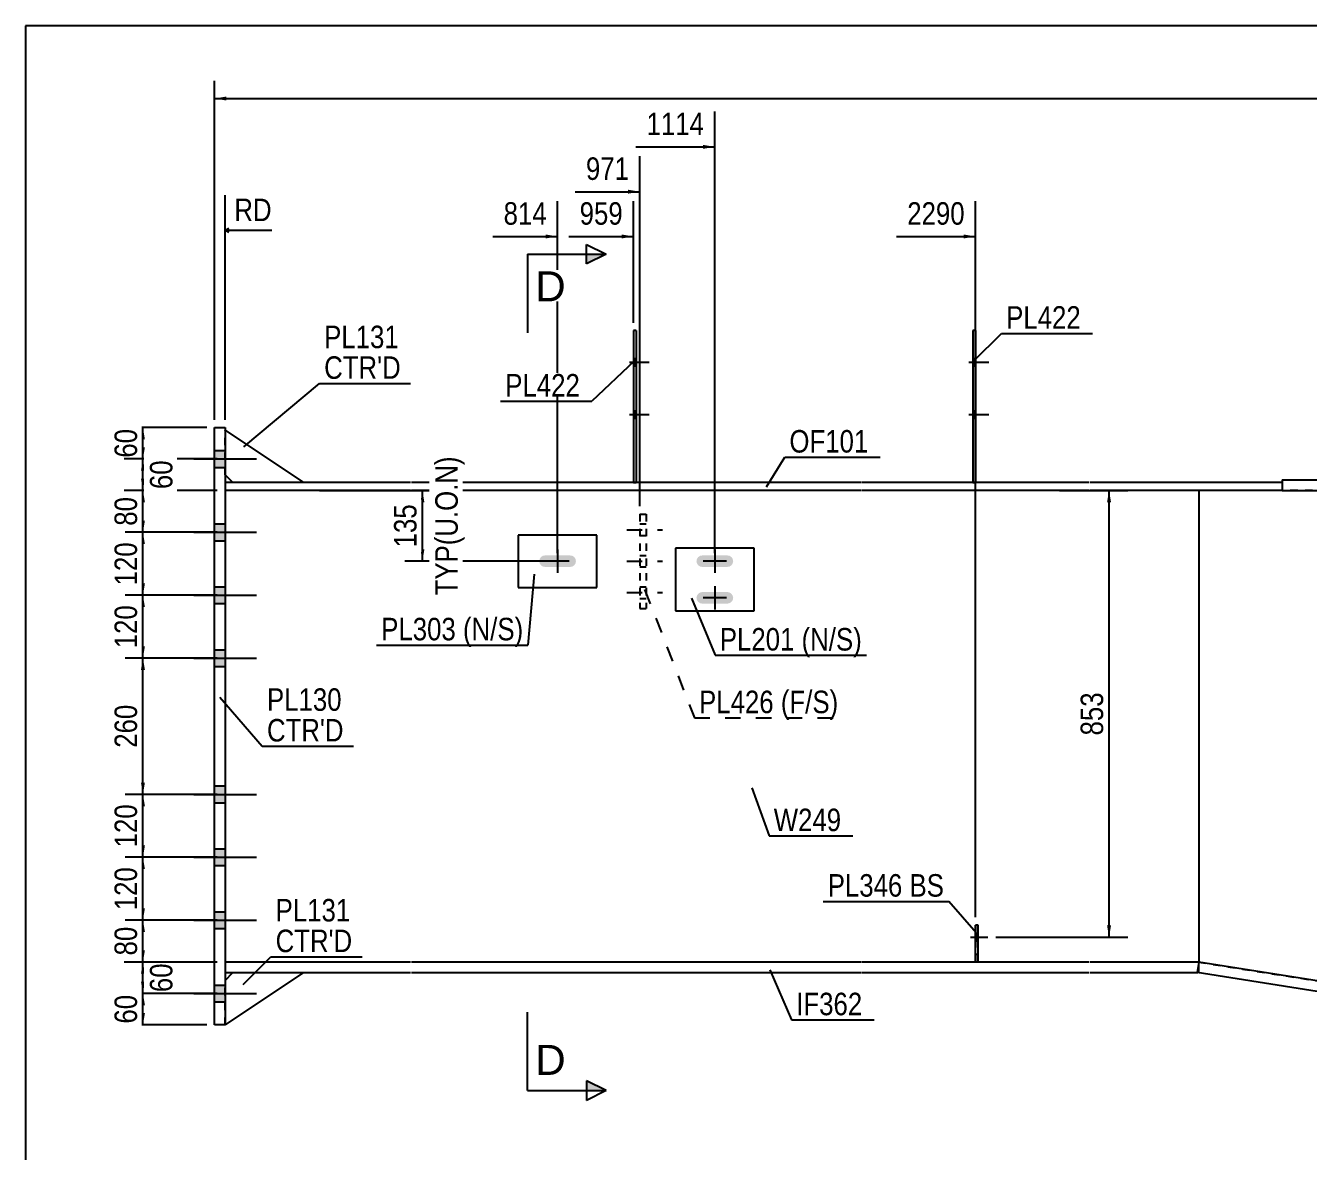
# Model space of a CAD drawing. Header units: millimetres. Extents: x -353 to 49, y -178 to 99.
# Drawn here: x -350.8 to -187.7, y -44.1 to 99.1 of the extents above; entities that cross this region are included whole.
import ezdxf

# ---------------------------------------------------------------- set-up
doc = ezdxf.new("R2010")
doc.units = ezdxf.units.MM
doc.linetypes.add('DXK_LINE_DOT1', pattern=[1.8814, 0.9407, -0.9407])
doc.linetypes.add('DXK_LINE_DOT2', pattern=[3.9198, 1.9599, -1.9599])
doc.styles.add('Arial', font='ARIAL.TTF', dxfattribs={"height": 0.2})
doc.styles.add('Arial Narrow', font='ARIALN.TTF', dxfattribs={"height": 0.2})

# ---------------------------------------------------------------- blocks, each defined once
blk = doc.blocks.new('Unknown-623384831-1210')
at = {"color": 5, "linetype": 'Continuous'}
for p, q in [((49.15, 99.13), (-350.85, 99.13)), ((-350.85, 99.13), (-350.85, -177.87))]:
    blk.add_line(p, q, dxfattribs=at)
blk = doc.blocks.new('Part-623384831-1305 - 1231')
at = {"color": 7, "linetype": 'DXK_LINE_DOT1'}
for p, q in [((-272.72, 37), (-272.72, 25)), ((-272.72, 37), (-271.92, 37)), ((-271.92, 37), (-271.92, 25)), ((-272.72, 25), (-271.92, 25))]:
    blk.add_line(p, q, dxfattribs=at)
blk = doc.blocks.new('Bolt-623384831-1234 - 1231')
at = {"linetype": 'Continuous'}
for points in [[(-230.02, 55.87), (-230.02, 56.8), (-230.35, 56.8), (-230.35, 55.87)], [(-230.02, 55.87), (-230.02, 56.8), (-230.35, 56.8), (-230.35, 55.87)], [(-230.02, 49.2), (-230.02, 50.13), (-230.35, 50.13), (-230.35, 49.2)], [(-230.02, 49.2), (-230.02, 50.13), (-230.35, 50.13), (-230.35, 49.2)]]:
    blk.add_hatch(color=3, dxfattribs=at).paths.add_polyline_path(points)
at = {"color": 3, "linetype": 'Continuous'}
for p, q in [((-230.89, 56.33), (-228.35, 56.33)), ((-230.89, 56.33), (-228.35, 56.33)), ((-230.35, 56.8), (-230.02, 56.8)), ((-230.35, 56.8), (-230.02, 56.8)), ((-230.35, 55.87), (-230.02, 55.87)), ((-230.35, 55.87), (-230.02, 55.87)), ((-230.89, 49.67), (-228.35, 49.67)), ((-230.89, 49.67), (-228.35, 49.67)), ((-230.35, 50.13), (-230.02, 50.13)), ((-230.35, 50.13), (-230.02, 50.13)), ((-230.35, 49.2), (-230.02, 49.2)), ((-230.35, 49.2), (-230.02, 49.2))]:
    blk.add_line(p, q, dxfattribs=at)
blk = doc.blocks.new('Part-623384831-1492 - 1231')
at = {"color": 2, "linetype": 'Continuous'}
for p, q in [((-301.89, 41), (-325.49, 41)), ((-244.59, 41), (-301.79, 41)), ((-215.55, 41), (-244.49, 41)), ((-191, 41), (-215.45, 41)), ((-301.89, 40), (-325.49, 40)), ((-244.59, 40), (-301.79, 40)), ((-215.55, 40), (-244.49, 40)), ((-191, 40), (-215.45, 40))]:
    blk.add_line(p, q, dxfattribs=at)
at = {"color": 7, "linetype": 'DXK_LINE_DOT1'}
for p, q in [((-325.49, 41), (-325.49, 40)), ((-191, 41), (-191, 40))]:
    blk.add_line(p, q, dxfattribs=at)
blk = doc.blocks.new('Bolt-623384831-1238 - 1231')
at = {"linetype": 'Continuous'}
for points in [[(-273.19, 55.87), (-273.19, 56.8), (-273.52, 56.8), (-273.52, 55.87)], [(-273.19, 55.87), (-273.19, 56.8), (-273.52, 56.8), (-273.52, 55.87)], [(-273.19, 49.2), (-273.19, 50.13), (-273.52, 50.13), (-273.52, 49.2)], [(-273.19, 49.2), (-273.19, 50.13), (-273.52, 50.13), (-273.52, 49.2)]]:
    blk.add_hatch(color=3, dxfattribs=at).paths.add_polyline_path(points)
at = {"color": 3, "linetype": 'Continuous'}
for p, q in [((-274.05, 56.33), (-271.52, 56.33)), ((-274.05, 56.33), (-271.52, 56.33)), ((-273.52, 56.8), (-273.19, 56.8)), ((-273.52, 56.8), (-273.19, 56.8)), ((-273.52, 55.87), (-273.19, 55.87)), ((-273.52, 55.87), (-273.19, 55.87)), ((-274.05, 49.67), (-271.52, 49.67)), ((-274.05, 49.67), (-271.52, 49.67)), ((-273.52, 50.13), (-273.19, 50.13)), ((-273.52, 50.13), (-273.19, 50.13)), ((-273.52, 49.2), (-273.19, 49.2)), ((-273.52, 49.2), (-273.19, 49.2))]:
    blk.add_line(p, q, dxfattribs=at)
blk = doc.blocks.new('Bolt-623384831-1242 - 1231')
at = {"linetype": 'Continuous'}
for points in [[(-326.82, 45.07), (-326.82, 42.93), (-325.49, 42.93), (-325.49, 45.07)], [(-326.82, 45.07), (-326.82, 42.93), (-325.49, 42.93), (-325.49, 45.07)], [(-326.82, 35.73), (-326.82, 33.6), (-325.49, 33.6), (-325.49, 35.73)], [(-326.82, 35.73), (-326.82, 33.6), (-325.49, 33.6), (-325.49, 35.73)], [(-326.82, 27.73), (-326.82, 25.6), (-325.49, 25.6), (-325.49, 27.73)], [(-326.82, 27.73), (-326.82, 25.6), (-325.49, 25.6), (-325.49, 27.73)], [(-326.82, 19.73), (-326.82, 17.6), (-325.49, 17.6), (-325.49, 19.73)], [(-326.82, 19.73), (-326.82, 17.6), (-325.49, 17.6), (-325.49, 19.73)], [(-326.82, 2.4), (-326.82, 0.27), (-325.49, 0.27), (-325.49, 2.4)], [(-326.82, 2.4), (-326.82, 0.27), (-325.49, 0.27), (-325.49, 2.4)], [(-326.82, -5.6), (-326.82, -7.73), (-325.49, -7.73), (-325.49, -5.6)], [(-326.82, -5.6), (-326.82, -7.73), (-325.49, -7.73), (-325.49, -5.6)], [(-326.82, -13.6), (-326.82, -15.73), (-325.49, -15.73), (-325.49, -13.6)], [(-326.82, -13.6), (-326.82, -15.73), (-325.49, -15.73), (-325.49, -13.6)], [(-326.82, -22.93), (-326.82, -25.07), (-325.49, -25.07), (-325.49, -22.93)], [(-326.82, -22.93), (-326.82, -25.07), (-325.49, -25.07), (-325.49, -22.93)]]:
    blk.add_hatch(color=3, dxfattribs=at).paths.add_polyline_path(points)
at = {"color": 3, "linetype": 'Continuous'}
for p, q in [((-326.82, 45.07), (-325.49, 45.07)), ((-326.82, 45.07), (-325.49, 45.07)), ((-329.47, 44), (-321.49, 44)), ((-329.47, 44), (-321.49, 44)), ((-326.82, 42.93), (-325.49, 42.93)), ((-326.82, 42.93), (-325.49, 42.93)), ((-329.47, 34.67), (-321.49, 34.67)), ((-329.47, 34.67), (-321.49, 34.67)), ((-326.82, 35.73), (-325.49, 35.73)), ((-326.82, 35.73), (-325.49, 35.73)), ((-326.82, 33.6), (-325.49, 33.6)), ((-326.82, 33.6), (-325.49, 33.6)), ((-329.47, 26.67), (-321.49, 26.67)), ((-329.47, 26.67), (-321.49, 26.67)), ((-326.82, 27.73), (-325.49, 27.73)), ((-326.82, 27.73), (-325.49, 27.73)), ((-326.82, 25.6), (-325.49, 25.6)), ((-326.82, 25.6), (-325.49, 25.6)), ((-326.82, 19.73), (-325.49, 19.73)), ((-326.82, 19.73), (-325.49, 19.73)), ((-329.47, 18.67), (-321.49, 18.67)), ((-329.47, 18.67), (-321.49, 18.67)), ((-326.82, 17.6), (-325.49, 17.6)), ((-326.82, 17.6), (-325.49, 17.6)), ((-326.82, 2.4), (-325.49, 2.4)), ((-326.82, 2.4), (-325.49, 2.4)), ((-329.47, 1.33), (-321.49, 1.33)), ((-329.47, 1.33), (-321.49, 1.33)), ((-326.82, 0.27), (-325.49, 0.27)), ((-326.82, 0.27), (-325.49, 0.27)), ((-326.82, -5.6), (-325.49, -5.6)), ((-326.82, -5.6), (-325.49, -5.6)), ((-329.47, -6.67), (-321.49, -6.67)), ((-329.47, -6.67), (-321.49, -6.67)), ((-326.82, -7.73), (-325.49, -7.73)), ((-326.82, -7.73), (-325.49, -7.73)), ((-329.47, -14.67), (-321.49, -14.67)), ((-329.47, -14.67), (-321.49, -14.67)), ((-326.82, -13.6), (-325.49, -13.6)), ((-326.82, -13.6), (-325.49, -13.6)), ((-326.82, -15.73), (-325.49, -15.73)), ((-326.82, -15.73), (-325.49, -15.73)), ((-329.47, -24), (-321.49, -24)), ((-329.47, -24), (-321.49, -24)), ((-326.82, -22.93), (-325.49, -22.93)), ((-326.82, -22.93), (-325.49, -22.93)), ((-326.82, -25.07), (-325.49, -25.07)), ((-326.82, -25.07), (-325.49, -25.07))]:
    blk.add_line(p, q, dxfattribs=at)
blk = doc.blocks.new('Part-623384831-1965 - 1231')
at = {"color": 7, "linetype": 'DXK_LINE_DOT1'}
for p, q in [((-230.02, -15.31), (-230.02, -19.98)), ((-229.69, -15.31), (-230.02, -15.31)), ((-229.69, -19.98), (-229.69, -15.31)), ((-230.02, -19.98), (-229.69, -19.98))]:
    blk.add_line(p, q, dxfattribs=at)
blk = doc.blocks.new('Bolt-623384831-1244 - 1231')
at = {"linetype": 'Continuous'}
for points in [[(-265.3, 31.52), (-265.46, 31.28), (-265.52, 31), (-265.46, 30.72), (-265.3, 30.48), (-265.07, 30.32), (-264.79, 30.27), (-261.59, 30.27), (-261.31, 30.32), (-261.07, 30.48), (-260.91, 30.72), (-260.85, 31), (-260.91, 31.28), (-261.07, 31.52), (-261.31, 31.68), (-261.59, 31.73), (-264.79, 31.73), (-265.07, 31.68)], [(-265.3, 26.85), (-265.46, 26.61), (-265.52, 26.33), (-265.46, 26.05), (-265.3, 25.82), (-265.07, 25.66), (-264.79, 25.6), (-261.59, 25.6), (-261.31, 25.66), (-261.07, 25.82), (-260.91, 26.05), (-260.85, 26.33), (-260.91, 26.61), (-261.07, 26.85), (-261.31, 27.01), (-261.59, 27.07), (-264.79, 27.07), (-265.07, 27.01)]]:
    blk.add_hatch(color=3, dxfattribs=at).paths.add_polyline_path(points)
at = {"color": 3, "linetype": 'Continuous'}
for p, q in [((-261.72, 31), (-264.65, 31)), ((-263.19, 32.47), (-263.19, 29.53)), ((-263.19, 27.8), (-263.19, 24.87)), ((-261.72, 26.33), (-264.65, 26.33))]:
    blk.add_line(p, q, dxfattribs=at)
blk = doc.blocks.new('Part-623384831-1813 - 1231')
at = {"color": 2, "linetype": 'Continuous'}
for p, q in [((-258.19, 32.67), (-268.19, 32.67)), ((-268.19, 32.67), (-268.19, 24.67)), ((-258.19, 24.67), (-258.19, 32.67)), ((-268.19, 24.67), (-258.19, 24.67))]:
    blk.add_line(p, q, dxfattribs=at)
blk = doc.blocks.new('Part-623384831-1791 - 1231')
at = {"color": 2, "linetype": 'Continuous'}
for p, q in [((-315.49, -21.33), (-325.49, -28)), ((-325.49, -22.33), (-324.49, -21.33))]:
    blk.add_line(p, q, dxfattribs=at)
at = {"color": 7, "linetype": 'DXK_LINE_DOT1'}
for p, q in [((-325.49, -28), (-325.49, -22.33)), ((-324.49, -21.33), (-315.49, -21.33))]:
    blk.add_line(p, q, dxfattribs=at)
blk = doc.blocks.new('Part-623384831-1470 - 1231')
at = {"color": 2, "linetype": 'Continuous'}
for p, q in [((-191, 41.33), (23.64, 41.33)), ((-191, 41.33), (-191, 40)), ((-191, 40), (23.64, 40))]:
    blk.add_line(p, q, dxfattribs=at)
blk = doc.blocks.new('Part-623384831-1514 - 1231')
at = {"color": 2, "linetype": 'Continuous'}
blk.add_line((-201.64, 40), (-201.64, -20), dxfattribs=at)
at = {"color": 7, "linetype": 'DXK_LINE_DOT1'}
for p, q in [((-76.16, 40), (-201.64, 40)), ((-76.16, -40), (-76.16, 40)), ((-201.64, -20), (-76.16, -40))]:
    blk.add_line(p, q, dxfattribs=at)
blk = doc.blocks.new('Part-623384831-1536 - 1231')
at = {"color": 7, "linetype": 'DXK_LINE_DOT1'}
for p, q in [((-301.89, 40), (-325.49, 40)), ((-325.49, 40), (-325.49, -20)), ((-244.59, 40), (-301.79, 40)), ((-215.55, 40), (-244.49, 40)), ((-201.64, 40), (-215.45, 40)), ((-201.64, 40), (-201.64, -20)), ((-301.89, -20), (-325.49, -20)), ((-244.59, -20), (-301.79, -20)), ((-215.55, -20), (-244.49, -20)), ((-201.64, -20), (-215.45, -20))]:
    blk.add_line(p, q, dxfattribs=at)
blk = doc.blocks.new('Part-623384831-1558 - 1231')
at = {"color": 2, "linetype": 'Continuous'}
for p, q in [((-201.64, -20), (-201.85, -21.32)), ((-76.16, -40), (-201.64, -20)), ((-76.37, -41.32), (-201.85, -21.32)), ((-76.16, -40), (-76.37, -41.32))]:
    blk.add_line(p, q, dxfattribs=at)
blk = doc.blocks.new('Part-623384831-1757 - 1231')
at = {"color": 2, "linetype": 'Continuous'}
for p, q in [((-326.82, 48), (-325.49, 48)), ((-326.82, -28), (-326.82, 48)), ((-325.49, 48), (-325.49, -28)), ((-325.49, -28), (-326.82, -28))]:
    blk.add_line(p, q, dxfattribs=at)
blk = doc.blocks.new('Part-623384831-1786 - 1231')
at = {"color": 2, "linetype": 'Continuous'}
for p, q in [((-325.49, 47.67), (-315.49, 41)), ((-324.49, 41), (-325.49, 42))]:
    blk.add_line(p, q, dxfattribs=at)
at = {"color": 7, "linetype": 'DXK_LINE_DOT1'}
for p, q in [((-325.49, 42), (-325.49, 47.67)), ((-315.49, 41), (-324.49, 41))]:
    blk.add_line(p, q, dxfattribs=at)
blk = doc.blocks.new('Part-623384831-1850 - 1231')
at = {"color": 2, "linetype": 'Continuous'}
for p, q in [((-273.19, 60.33), (-273.52, 60.33)), ((-273.52, 60.33), (-273.52, 41)), ((-273.19, 60.33), (-273.19, 41))]:
    blk.add_line(p, q, dxfattribs=at)
at = {"color": 7, "linetype": 'DXK_LINE_DOT1'}
blk.add_line((-273.52, 41), (-273.19, 41), dxfattribs=at)
blk = doc.blocks.new('Part-623384831-1872 - 1231')
at = {"color": 2, "linetype": 'Continuous'}
for p, q in [((-301.89, -20), (-325.49, -20)), ((-244.59, -20), (-301.79, -20)), ((-215.55, -20), (-244.49, -20)), ((-201.64, -20), (-215.45, -20)), ((-325.49, -21.33), (-301.89, -21.33)), ((-301.79, -21.33), (-244.59, -21.33)), ((-244.49, -21.33), (-215.55, -21.33)), ((-215.45, -21.33), (-201.75, -21.33))]:
    blk.add_line(p, q, dxfattribs=at)
at = {"color": 7, "linetype": 'DXK_LINE_DOT1'}
for p, q in [((-325.49, -20), (-325.49, -21.33)), ((-201.64, -21.33), (-201.64, -20)), ((-201.64, -21.33), (-201.75, -21.33))]:
    blk.add_line(p, q, dxfattribs=at)
blk = doc.blocks.new('Part-623384831-1921 - 1231')
at = {"color": 2, "linetype": 'Continuous'}
for p, q in [((-230.02, 60.33), (-230.35, 60.33)), ((-230.35, 60.33), (-230.35, 41)), ((-230.02, 60.33), (-230.02, 41))]:
    blk.add_line(p, q, dxfattribs=at)
at = {"color": 7, "linetype": 'DXK_LINE_DOT1'}
blk.add_line((-230.35, 41), (-230.02, 41), dxfattribs=at)
blk = doc.blocks.new('Part-623384831-1943 - 1231')
at = {"color": 2, "linetype": 'Continuous'}
for p, q in [((-230.02, -19.98), (-230.02, -15.31)), ((-229.69, -15.31), (-230.02, -15.31)), ((-229.69, -19.98), (-229.69, -15.31)), ((-230.02, -19.98), (-229.69, -19.98))]:
    blk.add_line(p, q, dxfattribs=at)
at = {"color": 7, "linetype": 'DXK_LINE_DOT1'}
blk.add_line((-230.02, -18.98), (-229.69, -18.98), dxfattribs=at)
blk = doc.blocks.new('Part-623384831-1970 - 1231')
at = {"color": 2, "linetype": 'Continuous'}
for p, q in [((-278.19, 34.33), (-288.19, 34.33)), ((-288.19, 34.33), (-288.19, 27.67)), ((-278.19, 27.67), (-278.19, 34.33)), ((-288.19, 27.67), (-278.19, 27.67))]:
    blk.add_line(p, q, dxfattribs=at)
blk = doc.blocks.new('Bolt-623384831-1986 - 1231')
at = {"linetype": 'Continuous'}
blk.add_hatch(color=3, dxfattribs=at).paths.add_polyline_path([(-229.69, -17.31), (-229.69, -16.38), (-230.02, -16.38), (-230.02, -17.31)])
at = {"color": 3, "linetype": 'Continuous'}
for p, q in [((-230.65, -16.85), (-228.45, -16.85)), ((-230.02, -16.38), (-229.69, -16.38)), ((-230.02, -17.31), (-229.69, -17.31))]:
    blk.add_line(p, q, dxfattribs=at)
blk = doc.blocks.new('Bolt-623384831-1987 - 1231')
at = {"color": 3, "linetype": 'DXK_LINE_DOT2'}
for p, q in [((-230.65, -16.85), (-228.45, -16.85)), ((-230.02, -16.38), (-229.69, -16.38)), ((-230.02, -17.31), (-229.69, -17.31))]:
    blk.add_line(p, q, dxfattribs=at)
blk = doc.blocks.new('Bolt-623384831-1988 - 1231')
at = {"color": 3, "linetype": 'DXK_LINE_DOT2'}
for p, q in [((-274.39, 35), (-269.85, 35)), ((-272.72, 35.73), (-271.92, 35.73)), ((-272.72, 34.27), (-271.92, 34.27)), ((-274.39, 31), (-269.85, 31)), ((-272.72, 31.73), (-271.92, 31.73)), ((-272.72, 30.27), (-271.92, 30.27)), ((-274.39, 27), (-269.85, 27)), ((-272.72, 27.73), (-271.92, 27.73)), ((-272.72, 26.27), (-271.92, 26.27))]:
    blk.add_line(p, q, dxfattribs=at)
blk = doc.blocks.new('Bolt-623384831-1989 - 1231')
at = {"linetype": 'Continuous'}
blk.add_hatch(color=3, dxfattribs=at).paths.add_polyline_path([(-285.3, 31.52), (-285.46, 31.28), (-285.52, 31), (-285.46, 30.72), (-285.3, 30.48), (-285.07, 30.32), (-284.79, 30.27), (-281.59, 30.27), (-281.31, 30.32), (-281.07, 30.48), (-280.91, 30.72), (-280.85, 31), (-280.91, 31.28), (-281.07, 31.52), (-281.31, 31.68), (-281.59, 31.73), (-284.79, 31.73), (-285.07, 31.68)])
at = {"color": 3, "linetype": 'Continuous'}
for p, q in [((-281.72, 31), (-284.65, 31)), ((-283.19, 32.47), (-283.19, 29.53))]:
    blk.add_line(p, q, dxfattribs=at)
blk = doc.blocks.new('StraightDimension-623384831-2271 - 1231')
at = {"linetype": 'Continuous'}
blk.add_hatch(color=7, dxfattribs=at).paths.add_polyline_path([(-325.32, 89.61), (-326.82, 89.86), (-325.32, 90.11)])
at = {"color": 7, "linetype": 'Continuous'}
for p, q in [((-326.82, 49), (-326.82, 92.11)), ((-326.82, 89.86), (36.03, 89.86))]:
    blk.add_line(p, q, dxfattribs=at)
blk = doc.blocks.new('StraightDimension-623384831-5903 - 1231')
at = {"linetype": 'Continuous'}
for points in [[(-336.18, -21.5), (-335.93, -20), (-335.68, -21.5)], [(-335.68, -22.5), (-335.93, -24), (-336.18, -22.5)]]:
    blk.add_hatch(color=7, dxfattribs=at).paths.add_polyline_path(points)
at = {"color": 7, "linetype": 'Continuous'}
for p, q in [((-326.49, -20), (-338.33, -20)), ((-335.93, -24), (-335.93, -20)), ((-326.49, -24), (-338.33, -24))]:
    blk.add_line(p, q, dxfattribs=at)
at = {"color": 0}
blk.add_wipeout([(-331.58, -19.57), (-335.78, -19.57), (-335.78, -24.43), (-331.58, -24.43)], dxfattribs=at)
at = {"color": 3, "style": 'Arial Narrow'}
blk.add_text('60', height=2.863, rotation=90.0002, dxfattribs=at).set_placement((-332.18, -23.83))
blk = doc.blocks.new('StraightDimension-623384831-5894 - 1231')
at = {"linetype": 'Continuous'}
for points in [[(-336.18, 46.5), (-335.93, 48), (-335.68, 46.5)], [(-335.68, 45.5), (-335.93, 44), (-336.18, 45.5)]]:
    blk.add_hatch(color=7, dxfattribs=at).paths.add_polyline_path(points)
at = {"color": 7, "linetype": 'Continuous'}
for p, q in [((-327.82, 48), (-338.18, 48)), ((-335.93, 44), (-335.93, 48)), ((-326.49, 44), (-338.18, 44))]:
    blk.add_line(p, q, dxfattribs=at)
at = {"color": 0}
blk.add_wipeout([(-336.08, 48.43), (-340.28, 48.43), (-340.28, 43.57), (-336.08, 43.57)], dxfattribs=at)
at = {"color": 3, "style": 'Arial Narrow'}
blk.add_text('60', height=2.863, rotation=90.0002, dxfattribs=at).set_placement((-336.68, 44.17))
blk = doc.blocks.new('StraightDimension-623384831-9021 - 1231')
at = {"linetype": 'Continuous'}
blk.add_hatch(color=7, dxfattribs=at).paths.add_polyline_path([(-231.52, 72.56), (-230.02, 72.31), (-231.52, 72.06)])
at = {"color": 7, "linetype": 'Continuous'}
for p, q in [((-230.02, -14.31), (-230.02, 76.81)), ((-240.08, 72.31), (-230.02, 72.31))]:
    blk.add_line(p, q, dxfattribs=at)
at = {"color": 0}
blk.add_wipeout([(-230.79, 73.21), (-230.79, 77.41), (-239.31, 77.41), (-239.31, 73.21)], dxfattribs=at)
at = {"color": 3, "style": 'Arial Narrow'}
blk.add_text('2290', height=2.863, dxfattribs=at).set_placement((-238.71, 73.81))
blk = doc.blocks.new('StraightDimension-623384831-9023 - 1231')
at = {"linetype": 'Continuous'}
blk.add_hatch(color=7, dxfattribs=at).paths.add_polyline_path([(-274.22, 78.26), (-272.72, 78.01), (-274.22, 77.76)])
at = {"color": 7, "linetype": 'Continuous'}
for p, q in [((-272.72, 38), (-272.72, 82.51)), ((-280.95, 78.01), (-272.72, 78.01))]:
    blk.add_line(p, q, dxfattribs=at)
at = {"color": 0}
blk.add_wipeout([(-273.49, 78.91), (-273.49, 83.11), (-280.18, 83.11), (-280.18, 78.91)], dxfattribs=at)
at = {"color": 3, "style": 'Arial Narrow'}
blk.add_text('971', height=2.863, dxfattribs=at).set_placement((-279.58, 79.51))
blk = doc.blocks.new('StraightDimension-623384831-5896 - 1231')
at = {"linetype": 'Continuous'}
for points in [[(-336.18, 38.5), (-335.93, 40), (-335.68, 38.5)], [(-335.68, 36.17), (-335.93, 34.67), (-336.18, 36.17)]]:
    blk.add_hatch(color=7, dxfattribs=at).paths.add_polyline_path(points)
at = {"color": 7, "linetype": 'Continuous'}
for p, q in [((-326.49, 40), (-338.18, 40)), ((-335.93, 34.67), (-335.93, 40)), ((-326.49, 34.67), (-338.18, 34.67))]:
    blk.add_line(p, q, dxfattribs=at)
at = {"color": 0}
blk.add_wipeout([(-336.08, 39.76), (-340.28, 39.76), (-340.28, 34.91), (-336.08, 34.91)], dxfattribs=at)
at = {"color": 3, "style": 'Arial Narrow'}
blk.add_text('80', height=2.863, rotation=90.0002, dxfattribs=at).set_placement((-336.68, 35.51))
blk = doc.blocks.new('StraightDimension-623384831-2174 - 1231')
at = {"linetype": 'Continuous'}
for points in [[(-300.63, 38.5), (-300.38, 40), (-300.13, 38.5)], [(-300.13, 32.5), (-300.38, 31), (-300.63, 32.5)]]:
    blk.add_hatch(color=7, dxfattribs=at).paths.add_polyline_path(points)
at = {"color": 7, "linetype": 'Continuous'}
for p, q in [((-313.48, 40), (-297.98, 40)), ((-300.38, 31), (-300.38, 40)), ((-284.19, 31), (-302.63, 31))]:
    blk.add_line(p, q, dxfattribs=at)
at = {"color": 0, "linetype": 'Continuous'}
blk.add_wipeout([(-295.28, 44.95), (-299.48, 44.95), (-299.48, 26.05), (-295.28, 26.05)], dxfattribs=at)
at = {"color": 0}
blk.add_wipeout([(-300.53, 38.84), (-304.73, 38.84), (-304.73, 32.16), (-300.53, 32.16)], dxfattribs=at)
at = {"color": 3, "linetype": 'Continuous', "style": 'Arial Narrow'}
blk.add_text('TYP(U.O.N)', height=2.863, rotation=90.0002, dxfattribs=at).set_placement((-295.88, 26.65))
at = {"color": 3, "style": 'Arial Narrow'}
blk.add_text('135', height=2.863, rotation=90.0002, dxfattribs=at).set_placement((-301.13, 32.76))
blk = doc.blocks.new('StraightDimension-623384831-5895 - 1231')
at = {"linetype": 'Continuous'}
for points in [[(-336.18, 42.5), (-335.93, 44), (-335.68, 42.5)], [(-335.68, 41.5), (-335.93, 40), (-336.18, 41.5)]]:
    blk.add_hatch(color=7, dxfattribs=at).paths.add_polyline_path(points)
at = {"color": 7, "linetype": 'Continuous'}
for p, q in [((-326.49, 44), (-338.33, 44)), ((-335.93, 40), (-335.93, 44)), ((-326.49, 40), (-338.33, 40))]:
    blk.add_line(p, q, dxfattribs=at)
at = {"color": 0}
blk.add_wipeout([(-331.58, 44.43), (-335.78, 44.43), (-335.78, 39.57), (-331.58, 39.57)], dxfattribs=at)
at = {"color": 3, "style": 'Arial Narrow'}
blk.add_text('60', height=2.863, rotation=90.0002, dxfattribs=at).set_placement((-332.18, 40.17))
blk = doc.blocks.new('StraightDimension-623384831-5897 - 1231')
at = {"linetype": 'Continuous'}
for points in [[(-336.18, 33.17), (-335.93, 34.67), (-335.68, 33.17)], [(-335.68, 28.17), (-335.93, 26.67), (-336.18, 28.17)]]:
    blk.add_hatch(color=7, dxfattribs=at).paths.add_polyline_path(points)
at = {"color": 7, "linetype": 'Continuous'}
for p, q in [((-326.49, 34.67), (-338.18, 34.67)), ((-335.93, 26.67), (-335.93, 34.67)), ((-326.49, 26.67), (-338.18, 26.67))]:
    blk.add_line(p, q, dxfattribs=at)
at = {"color": 0}
blk.add_wipeout([(-336.08, 34.01), (-340.28, 34.01), (-340.28, 27.32), (-336.08, 27.32)], dxfattribs=at)
at = {"color": 3, "style": 'Arial Narrow'}
blk.add_text('120', height=2.863, rotation=90.0002, dxfattribs=at).set_placement((-336.68, 27.92))
blk = doc.blocks.new('StraightDimension-623384831-5898 - 1231')
at = {"linetype": 'Continuous'}
for points in [[(-336.18, 25.17), (-335.93, 26.67), (-335.68, 25.17)], [(-335.68, 20.17), (-335.93, 18.67), (-336.18, 20.17)]]:
    blk.add_hatch(color=7, dxfattribs=at).paths.add_polyline_path(points)
at = {"color": 7, "linetype": 'Continuous'}
for p, q in [((-326.49, 26.67), (-338.18, 26.67)), ((-335.93, 18.67), (-335.93, 26.67)), ((-326.49, 18.67), (-338.18, 18.67))]:
    blk.add_line(p, q, dxfattribs=at)
at = {"color": 0}
blk.add_wipeout([(-336.08, 26.01), (-340.28, 26.01), (-340.28, 19.32), (-336.08, 19.32)], dxfattribs=at)
at = {"color": 3, "style": 'Arial Narrow'}
blk.add_text('120', height=2.863, rotation=90.0002, dxfattribs=at).set_placement((-336.68, 19.92))
blk = doc.blocks.new('StraightDimension-623384831-5899 - 1231')
at = {"linetype": 'Continuous'}
for points in [[(-336.18, 17.17), (-335.93, 18.67), (-335.68, 17.17)], [(-335.68, 2.83), (-335.93, 1.33), (-336.18, 2.83)]]:
    blk.add_hatch(color=7, dxfattribs=at).paths.add_polyline_path(points)
at = {"color": 7, "linetype": 'Continuous'}
for p, q in [((-326.49, 18.67), (-338.18, 18.67)), ((-335.93, 1.33), (-335.93, 18.67)), ((-326.49, 1.33), (-338.18, 1.33))]:
    blk.add_line(p, q, dxfattribs=at)
at = {"color": 0}
blk.add_wipeout([(-336.08, 13.34), (-340.28, 13.34), (-340.28, 6.66), (-336.08, 6.66)], dxfattribs=at)
at = {"color": 3, "style": 'Arial Narrow'}
blk.add_text('260', height=2.863, rotation=90.0002, dxfattribs=at).set_placement((-336.68, 7.26))
blk = doc.blocks.new('StraightDimension-623384831-9024 - 1231')
at = {"linetype": 'Continuous'}
blk.add_hatch(color=7, dxfattribs=at).paths.add_polyline_path([(-275.02, 72.56), (-273.52, 72.31), (-275.02, 72.06)])
at = {"color": 7, "linetype": 'Continuous'}
for p, q in [((-273.52, 61.33), (-273.52, 76.81)), ((-281.75, 72.31), (-273.52, 72.31))]:
    blk.add_line(p, q, dxfattribs=at)
at = {"color": 0}
blk.add_wipeout([(-274.29, 73.21), (-274.29, 77.41), (-280.98, 77.41), (-280.98, 73.21)], dxfattribs=at)
at = {"color": 3, "style": 'Arial Narrow'}
blk.add_text('959', height=2.863, dxfattribs=at).set_placement((-280.38, 73.81))
blk = doc.blocks.new('StraightDimension-623384831-5900 - 1231')
at = {"linetype": 'Continuous'}
for points in [[(-336.18, -0.17), (-335.93, 1.33), (-335.68, -0.17)], [(-335.68, -5.17), (-335.93, -6.67), (-336.18, -5.17)]]:
    blk.add_hatch(color=7, dxfattribs=at).paths.add_polyline_path(points)
at = {"color": 7, "linetype": 'Continuous'}
for p, q in [((-326.49, 1.33), (-338.18, 1.33)), ((-335.93, -6.67), (-335.93, 1.33)), ((-326.49, -6.67), (-338.18, -6.67))]:
    blk.add_line(p, q, dxfattribs=at)
at = {"color": 0}
blk.add_wipeout([(-336.08, 0.68), (-340.28, 0.68), (-340.28, -6.01), (-336.08, -6.01)], dxfattribs=at)
at = {"color": 3, "style": 'Arial Narrow'}
blk.add_text('120', height=2.863, rotation=90.0002, dxfattribs=at).set_placement((-336.68, -5.41))
blk = doc.blocks.new('StraightDimension-623384831-5901 - 1231')
at = {"linetype": 'Continuous'}
for points in [[(-336.18, -8.17), (-335.93, -6.67), (-335.68, -8.17)], [(-335.68, -13.17), (-335.93, -14.67), (-336.18, -13.17)]]:
    blk.add_hatch(color=7, dxfattribs=at).paths.add_polyline_path(points)
at = {"color": 7, "linetype": 'Continuous'}
for p, q in [((-326.49, -6.67), (-338.18, -6.67)), ((-335.93, -14.67), (-335.93, -6.67)), ((-326.49, -14.67), (-338.18, -14.67))]:
    blk.add_line(p, q, dxfattribs=at)
at = {"color": 0}
blk.add_wipeout([(-336.08, -7.32), (-340.28, -7.32), (-340.28, -14.01), (-336.08, -14.01)], dxfattribs=at)
at = {"color": 3, "style": 'Arial Narrow'}
blk.add_text('120', height=2.863, rotation=90.0002, dxfattribs=at).set_placement((-336.68, -13.41))
blk = doc.blocks.new('StraightDimension-623384831-5902 - 1231')
at = {"linetype": 'Continuous'}
for points in [[(-336.18, -16.17), (-335.93, -14.67), (-335.68, -16.17)], [(-335.68, -18.5), (-335.93, -20), (-336.18, -18.5)]]:
    blk.add_hatch(color=7, dxfattribs=at).paths.add_polyline_path(points)
at = {"color": 7, "linetype": 'Continuous'}
for p, q in [((-326.49, -14.67), (-338.18, -14.67)), ((-335.93, -20), (-335.93, -14.67)), ((-326.49, -20), (-338.18, -20))]:
    blk.add_line(p, q, dxfattribs=at)
at = {"color": 0}
blk.add_wipeout([(-336.08, -14.91), (-340.28, -14.91), (-340.28, -19.76), (-336.08, -19.76)], dxfattribs=at)
at = {"color": 3, "style": 'Arial Narrow'}
blk.add_text('80', height=2.863, rotation=90.0002, dxfattribs=at).set_placement((-336.68, -19.16))
blk = doc.blocks.new('StraightDimension-623384831-5904 - 1231')
at = {"linetype": 'Continuous'}
for points in [[(-336.18, -25.5), (-335.93, -24), (-335.68, -25.5)], [(-335.68, -26.5), (-335.93, -28), (-336.18, -26.5)]]:
    blk.add_hatch(color=7, dxfattribs=at).paths.add_polyline_path(points)
at = {"color": 7, "linetype": 'Continuous'}
for p, q in [((-326.49, -24), (-338.18, -24)), ((-335.93, -28), (-335.93, -24)), ((-327.82, -28), (-338.18, -28))]:
    blk.add_line(p, q, dxfattribs=at)
at = {"color": 0}
blk.add_wipeout([(-336.08, -23.57), (-340.28, -23.57), (-340.28, -28.43), (-336.08, -28.43)], dxfattribs=at)
at = {"color": 3, "style": 'Arial Narrow'}
blk.add_text('60', height=2.863, rotation=90.0002, dxfattribs=at).set_placement((-336.68, -27.83))
blk = doc.blocks.new('StraightDimension-623384831-6840 - 1231')
at = {"linetype": 'Continuous'}
for points in [[(-213.29, 38.5), (-213.04, 40), (-212.79, 38.5)], [(-212.79, -15.35), (-213.04, -16.85), (-213.29, -15.35)]]:
    blk.add_hatch(color=7, dxfattribs=at).paths.add_polyline_path(points)
at = {"color": 7, "linetype": 'Continuous'}
for p, q in [((-219.34, 40), (-210.64, 40)), ((-213.04, -16.85), (-213.04, 40)), ((-227.45, -16.85), (-210.64, -16.85))]:
    blk.add_line(p, q, dxfattribs=at)
at = {"color": 0}
blk.add_wipeout([(-213.19, 14.92), (-217.39, 14.92), (-217.39, 8.23), (-213.19, 8.23)], dxfattribs=at)
at = {"color": 3, "style": 'Arial Narrow'}
blk.add_text('853', height=2.863, rotation=90.0002, dxfattribs=at).set_placement((-213.79, 8.83))
blk = doc.blocks.new('StraightDimension-623384831-9022 - 1231')
at = {"linetype": 'Continuous'}
blk.add_hatch(color=7, dxfattribs=at).paths.add_polyline_path([(-264.69, 83.96), (-263.19, 83.71), (-264.69, 83.46)])
at = {"color": 7, "linetype": 'Continuous'}
for p, q in [((-263.19, 32), (-263.19, 88.21)), ((-273.25, 83.71), (-263.19, 83.71))]:
    blk.add_line(p, q, dxfattribs=at)
at = {"color": 0}
blk.add_wipeout([(-263.96, 84.61), (-263.96, 88.81), (-272.47, 88.81), (-272.47, 84.61)], dxfattribs=at)
at = {"color": 3, "style": 'Arial Narrow'}
blk.add_text('1114', height=2.863, dxfattribs=at).set_placement((-271.87, 85.21))
blk = doc.blocks.new('StraightDimension-623384831-9025 - 1231')
at = {"linetype": 'Continuous'}
blk.add_hatch(color=7, dxfattribs=at).paths.add_polyline_path([(-284.69, 72.56), (-283.19, 72.31), (-284.69, 72.06)])
at = {"color": 7, "linetype": 'Continuous'}
for p, q in [((-283.19, 32), (-283.19, 76.81)), ((-291.42, 72.31), (-283.19, 72.31))]:
    blk.add_line(p, q, dxfattribs=at)
at = {"color": 0, "linetype": 'Continuous'}
blk.add_wipeout([(-318.95, 73.66), (-318.95, 77.86), (-324.9, 77.86), (-324.9, 73.66)], dxfattribs=at)
at = {"color": 7, "linetype": 'Continuous'}
for p, q in [((-325.49, 49), (-325.49, 77.56)), ((-324.99, 73.31), (-325.49, 73.06)), ((-324.99, 72.81), (-325.49, 73.06)), ((-319.55, 73.06), (-325.49, 73.06))]:
    blk.add_line(p, q, dxfattribs=at)
at = {"color": 3, "linetype": 'Continuous', "style": 'Arial Narrow'}
blk.add_text('RD', height=2.863, dxfattribs=at).set_placement((-324.3, 74.26))
at = {"color": 0}
blk.add_wipeout([(-283.96, 73.21), (-283.96, 77.41), (-290.65, 77.41), (-290.65, 73.21)], dxfattribs=at)
at = {"color": 3, "style": 'Arial Narrow'}
blk.add_text('814', height=2.863, dxfattribs=at).set_placement((-290.05, 73.81))
blk = doc.blocks.new('Mark-623384831-1753 - 1231')
at = {"color": 0}
for points in [[(-310.64, 11.96), (-310.64, 14.96), (-320.15, 14.96), (-320.15, 11.96)], [(-310.39, 8.06), (-310.39, 11.06), (-320.15, 11.06), (-320.15, 8.06)]]:
    blk.add_wipeout(points, dxfattribs=at)
for points in [[(-310.64, 11.96), (-310.64, 14.96), (-320.15, 14.96), (-320.15, 11.96)], [(-310.39, 8.06), (-310.39, 11.06), (-320.15, 11.06), (-320.15, 8.06)]]:
    blk.add_wipeout(points, dxfattribs=at)
at = {"color": 7, "linetype": 'Continuous'}
for p, q in [((-326.14, 13.7), (-320.75, 7.46)), ((-320.75, 7.46), (-309.14, 7.46))]:
    blk.add_line(p, q, dxfattribs=at)
at = {"color": 3, "style": 'Arial Narrow'}
blk.add_text('PL130', height=2.863, dxfattribs=at).set_placement((-320.15, 11.96))
at = {"color": 1, "style": 'Arial Narrow'}
blk.add_text("CTR'D", height=2.863, dxfattribs=at).set_placement((-320.15, 8.06))
blk = doc.blocks.new('Mark-623384831-1301 - 1231')
at = {"color": 0}
for points in [[(-255.69, 11.66), (-255.69, 14.66), (-265.19, 14.66), (-265.19, 11.66)], [(-247.49, 11.66), (-247.49, 14.66), (-254.79, 14.66), (-254.79, 11.66)]]:
    blk.add_wipeout(points, dxfattribs=at)
for points in [[(-255.69, 11.66), (-255.69, 14.66), (-265.19, 14.66), (-265.19, 11.66)], [(-247.49, 11.66), (-247.49, 14.66), (-254.79, 14.66), (-254.79, 11.66)]]:
    blk.add_wipeout(points, dxfattribs=at)
at = {"color": 7, "linetype": 'DXK_LINE_DOT2'}
for p, q in [((-272.11, 27.4), (-265.79, 11.06)), ((-265.79, 11.06), (-246.89, 11.06))]:
    blk.add_line(p, q, dxfattribs=at)
at = {"color": 3, "style": 'Arial Narrow'}
for s, p in [('PL426', (-265.19, 11.66)), ('(F/', (-254.79, 11.66)), ('S)', (-250.77, 11.66))]:
    blk.add_text(s, height=2.863, dxfattribs=at).set_placement(p)
blk = doc.blocks.new('Mark-623384831-1809 - 1231')
at = {"color": 0}
for points in [[(-253.05, 19.63), (-253.05, 22.63), (-262.55, 22.63), (-262.55, 19.63)], [(-244.48, 19.63), (-244.48, 22.63), (-252.15, 22.63), (-252.15, 19.63)]]:
    blk.add_wipeout(points, dxfattribs=at)
for points in [[(-253.05, 19.63), (-253.05, 22.63), (-262.55, 22.63), (-262.55, 19.63)], [(-244.48, 19.63), (-244.48, 22.63), (-252.15, 22.63), (-252.15, 19.63)]]:
    blk.add_wipeout(points, dxfattribs=at)
at = {"color": 7, "linetype": 'Continuous'}
for p, q in [((-266.17, 26.29), (-263.15, 19.03)), ((-263.15, 19.03), (-243.88, 19.03))]:
    blk.add_line(p, q, dxfattribs=at)
at = {"color": 3, "style": 'Arial Narrow'}
for s, p in [('PL201', (-262.55, 19.63)), ('(N/', (-252.15, 19.63)), ('S)', (-247.77, 19.63))]:
    blk.add_text(s, height=2.863, dxfattribs=at).set_placement(p)
blk = doc.blocks.new('Mark-623384831-1488 - 1231')
at = {"color": 0}
blk.add_wipeout([(-243.65, 44.82), (-243.65, 47.82), (-253.7, 47.82), (-253.7, 44.82)], dxfattribs=at)
blk.add_wipeout([(-243.65, 44.82), (-243.65, 47.82), (-253.7, 47.82), (-253.7, 44.82)], dxfattribs=at)
at = {"color": 7, "linetype": 'Continuous'}
for p, q in [((-256.61, 40.46), (-254.3, 44.22)), ((-254.3, 44.22), (-242.15, 44.22))]:
    blk.add_line(p, q, dxfattribs=at)
at = {"color": 3, "style": 'Arial Narrow'}
blk.add_text('OF101', height=2.863, dxfattribs=at).set_placement((-253.7, 44.82))
blk = doc.blocks.new('Mark-623384831-1532 - 1231')
at = {"color": 0}
blk.add_wipeout([(-247.11, -3.35), (-247.11, -0.35), (-255.69, -0.35), (-255.69, -3.35)], dxfattribs=at)
blk.add_wipeout([(-247.11, -3.35), (-247.11, -0.35), (-255.69, -0.35), (-255.69, -3.35)], dxfattribs=at)
at = {"color": 7, "linetype": 'Continuous'}
for p, q in [((-258.48, 2.17), (-256.29, -3.95)), ((-256.29, -3.95), (-245.61, -3.95))]:
    blk.add_line(p, q, dxfattribs=at)
at = {"color": 3, "style": 'Arial Narrow'}
blk.add_text('W249', height=2.863, dxfattribs=at).set_placement((-255.69, -3.35))
blk = doc.blocks.new('Mark-623384831-1782 - 1231')
at = {"color": 0}
for points in [[(-303.38, 58.1), (-303.38, 61.1), (-312.88, 61.1), (-312.88, 58.1)], [(-303.12, 54.2), (-303.12, 57.2), (-312.88, 57.2), (-312.88, 54.2)]]:
    blk.add_wipeout(points, dxfattribs=at)
for points in [[(-303.38, 58.1), (-303.38, 61.1), (-312.88, 61.1), (-312.88, 58.1)], [(-303.12, 54.2), (-303.12, 57.2), (-312.88, 57.2), (-312.88, 54.2)]]:
    blk.add_wipeout(points, dxfattribs=at)
at = {"color": 7, "linetype": 'Continuous'}
for p, q in [((-323.08, 45.55), (-313.48, 53.6)), ((-313.48, 53.6), (-301.88, 53.6))]:
    blk.add_line(p, q, dxfattribs=at)
at = {"color": 3, "style": 'Arial Narrow'}
blk.add_text('PL131', height=2.863, dxfattribs=at).set_placement((-312.88, 58.1))
at = {"color": 1, "style": 'Arial Narrow'}
blk.add_text("CTR'D", height=2.863, dxfattribs=at).set_placement((-312.88, 54.2))
blk = doc.blocks.new('Mark-623384831-1787 - 1231')
at = {"color": 0}
for points in [[(-309.55, -14.84), (-309.55, -11.84), (-319.05, -11.84), (-319.05, -14.84)], [(-309.29, -18.74), (-309.29, -15.74), (-319.05, -15.74), (-319.05, -18.74)]]:
    blk.add_wipeout(points, dxfattribs=at)
for points in [[(-309.55, -14.84), (-309.55, -11.84), (-319.05, -11.84), (-319.05, -14.84)], [(-309.29, -18.74), (-309.29, -15.74), (-319.05, -15.74), (-319.05, -18.74)]]:
    blk.add_wipeout(points, dxfattribs=at)
at = {"color": 7, "linetype": 'Continuous'}
for p, q in [((-323.19, -22.87), (-319.65, -19.34)), ((-319.65, -19.34), (-308.05, -19.34))]:
    blk.add_line(p, q, dxfattribs=at)
at = {"color": 3, "style": 'Arial Narrow'}
blk.add_text('PL131', height=2.863, dxfattribs=at).set_placement((-319.05, -14.84))
at = {"color": 1, "style": 'Arial Narrow'}
blk.add_text("CTR'D", height=2.863, dxfattribs=at).set_placement((-319.05, -18.74))
blk = doc.blocks.new('Mark-623384831-1846 - 1231')
at = {"color": 7, "linetype": 'Continuous'}
blk.add_line((-273.43, 56.45), (-278.84, 51.35), dxfattribs=at)
at = {"color": 0}
blk.add_wipeout([(-280.34, 51.95), (-280.34, 54.95), (-289.84, 54.95), (-289.84, 51.95)], dxfattribs=at)
blk.add_wipeout([(-280.34, 51.95), (-280.34, 54.95), (-289.84, 54.95), (-289.84, 51.95)], dxfattribs=at)
at = {"color": 7, "linetype": 'Continuous'}
blk.add_line((-290.44, 51.35), (-278.84, 51.35), dxfattribs=at)
at = {"color": 3, "style": 'Arial Narrow'}
blk.add_text('PL422', height=2.863, dxfattribs=at).set_placement((-289.84, 51.95))
blk = doc.blocks.new('Mark-623384831-1868 - 1231')
at = {"color": 0}
blk.add_wipeout([(-244.43, -26.77), (-244.43, -23.77), (-252.83, -23.77), (-252.83, -26.77)], dxfattribs=at)
blk.add_wipeout([(-244.43, -26.77), (-244.43, -23.77), (-252.83, -23.77), (-252.83, -26.77)], dxfattribs=at)
at = {"color": 7, "linetype": 'Continuous'}
for p, q in [((-256.2, -21), (-253.43, -27.37)), ((-253.43, -27.37), (-242.93, -27.37))]:
    blk.add_line(p, q, dxfattribs=at)
at = {"color": 3, "style": 'Arial Narrow'}
blk.add_text('IF362', height=2.863, dxfattribs=at).set_placement((-252.83, -26.77))
blk = doc.blocks.new('Mark-623384831-1917 - 1231')
at = {"color": 0}
blk.add_wipeout([(-216.63, 60.58), (-216.63, 63.58), (-226.13, 63.58), (-226.13, 60.58)], dxfattribs=at)
blk.add_wipeout([(-216.63, 60.58), (-216.63, 63.58), (-226.13, 63.58), (-226.13, 60.58)], dxfattribs=at)
at = {"color": 7, "linetype": 'Continuous'}
for p, q in [((-230.27, 56.45), (-226.73, 59.98)), ((-226.73, 59.98), (-215.13, 59.98))]:
    blk.add_line(p, q, dxfattribs=at)
at = {"color": 3, "style": 'Arial Narrow'}
blk.add_text('PL422', height=2.863, dxfattribs=at).set_placement((-226.13, 60.58))
blk = doc.blocks.new('Mark-623384831-1966 - 1231')
at = {"color": 0}
for points in [[(-296.12, 20.93), (-296.12, 23.93), (-305.62, 23.93), (-305.62, 20.93)], [(-287.55, 20.93), (-287.55, 23.93), (-295.22, 23.93), (-295.22, 20.93)]]:
    blk.add_wipeout(points, dxfattribs=at)
for points in [[(-296.12, 20.93), (-296.12, 23.93), (-305.62, 23.93), (-305.62, 20.93)], [(-287.55, 20.93), (-287.55, 23.93), (-295.22, 23.93), (-295.22, 20.93)]]:
    blk.add_wipeout(points, dxfattribs=at)
at = {"color": 7, "linetype": 'Continuous'}
for p in [(-286.18, 29.35), (-306.22, 20.33)]:
    blk.add_line(p, (-286.95, 20.33), dxfattribs=at)
at = {"color": 3, "style": 'Arial Narrow'}
for s, p in [('PL303', (-305.62, 20.93)), ('(N/', (-295.22, 20.93)), ('S)', (-290.84, 20.93))]:
    blk.add_text(s, height=2.863, dxfattribs=at).set_placement(p)
blk = doc.blocks.new('MarkSet-623384831-2915 - 1231')
at = {"color": 0}
for points in [[(-239.32, -11.68), (-239.32, -8.68), (-248.82, -8.68), (-248.82, -11.68)], [(-234.03, -11.68), (-234.03, -8.68), (-238.42, -8.68), (-238.42, -11.68)]]:
    blk.add_wipeout(points, dxfattribs=at)
for points in [[(-239.32, -11.68), (-239.32, -8.68), (-248.82, -8.68), (-248.82, -11.68)], [(-234.03, -11.68), (-234.03, -8.68), (-238.42, -8.68), (-238.42, -11.68)]]:
    blk.add_wipeout(points, dxfattribs=at)
at = {"color": 7, "linetype": 'Continuous'}
for p in [(-249.42, -12.28), (-229.93, -16.27)]:
    blk.add_line(p, (-233.43, -12.28), dxfattribs=at)
at = {"color": 3, "style": 'Arial Narrow'}
for s, p in [('PL346', (-248.82, -11.68)), ('BS', (-238.42, -11.68))]:
    blk.add_text(s, height=2.863, dxfattribs=at).set_placement(p)
blk = doc.blocks.new('SectionMark-623384831-6999 - 1231')
at = {"linetype": 'Continuous'}
for points in [[(-279.51, 68.81), (-279.51, 70.06), (-277.01, 70.06)], [(-279.51, -36.36), (-279.51, -35.11), (-277.01, -36.36)]]:
    blk.add_hatch(color=30, dxfattribs=at).paths.add_polyline_path(points)
at = {"color": 30, "linetype": 'Continuous'}
for p, q in [((-279.51, 68.81), (-279.51, 71.31)), ((-279.51, 71.31), (-277.01, 70.06)), ((-287.01, 70.06), (-287.01, 60.06)), ((-287.01, 70.06), (-277.01, 70.06)), ((-277.01, 70.06), (-279.51, 68.81)), ((-287.01, -36.36), (-287.01, -26.36)), ((-277.01, -36.36), (-279.51, -35.11)), ((-279.51, -35.11), (-279.51, -37.61)), ((-287.01, -36.36), (-277.01, -36.36)), ((-277.01, -36.36), (-279.51, -37.61))]:
    blk.add_line(p, q, dxfattribs=at)
at = {"color": 0, "linetype": 'Continuous'}
for points in [[(-282.16, 64.06), (-282.16, 68.06), (-286.01, 68.06), (-286.01, 64.06)], [(-282.16, -34.36), (-282.16, -30.36), (-286.01, -30.36), (-286.01, -34.36)]]:
    blk.add_wipeout(points, dxfattribs=at)
at = {"color": 96, "linetype": 'Continuous', "style": 'Arial'}
for p in [(-286.01, 64.06), (-286.01, -34.36)]:
    blk.add_text('D', height=3.82, dxfattribs=at).set_placement(p)

msp = doc.modelspace()

# ---------------------------------------------------------------- block references
for name in ['Unknown-623384831-1210', 'Part-623384831-1850 - 1231', 'Part-623384831-1921 - 1231', 'Bolt-623384831-1238 - 1231', 'Bolt-623384831-1234 - 1231', 'Part-623384831-1757 - 1231', 'Part-623384831-1786 - 1231', 'Bolt-623384831-1242 - 1231', 'Part-623384831-1492 - 1231', 'Part-623384831-1470 - 1231', 'Part-623384831-1536 - 1231', 'Part-623384831-1514 - 1231', 'Part-623384831-1305 - 1231', 'Part-623384831-1970 - 1231', 'Bolt-623384831-1988 - 1231', 'Part-623384831-1813 - 1231', 'Bolt-623384831-1989 - 1231', 'Bolt-623384831-1244 - 1231', 'Part-623384831-1965 - 1231', 'Part-623384831-1943 - 1231', 'Bolt-623384831-1986 - 1231', 'Bolt-623384831-1987 - 1231', 'Part-623384831-1872 - 1231', 'Part-623384831-1558 - 1231', 'Part-623384831-1791 - 1231']:
    msp.add_blockref(name, (0, 0))

# ---------------------------------------------------------------- next in the draw order: block references
msp.add_blockref('StraightDimension-623384831-2271 - 1231', (0, 0))

# ---------------------------------------------------------------- next in the draw order: block references
for name in ['StraightDimension-623384831-9023 - 1231', 'StraightDimension-623384831-9021 - 1231', 'StraightDimension-623384831-5894 - 1231', 'Mark-623384831-1488 - 1231', 'StraightDimension-623384831-2174 - 1231', 'StraightDimension-623384831-5896 - 1231', 'StraightDimension-623384831-6840 - 1231', 'Mark-623384831-1301 - 1231', 'Mark-623384831-1532 - 1231', 'Mark-623384831-1787 - 1231', 'StraightDimension-623384831-5903 - 1231', 'Mark-623384831-1868 - 1231']:
    msp.add_blockref(name, (0, 0))

# ---------------------------------------------------------------- next in the draw order: block references
for name in ['StraightDimension-623384831-9025 - 1231', 'StraightDimension-623384831-9024 - 1231', 'Mark-623384831-1917 - 1231', 'StraightDimension-623384831-5895 - 1231', 'StraightDimension-623384831-5897 - 1231', 'Mark-623384831-1966 - 1231', 'Mark-623384831-1809 - 1231', 'MarkSet-623384831-2915 - 1231', 'StraightDimension-623384831-5904 - 1231']:
    msp.add_blockref(name, (0, 0))

# ---------------------------------------------------------------- next in the draw order: block references
for name in ['StraightDimension-623384831-9022 - 1231', 'Mark-623384831-1782 - 1231', 'StraightDimension-623384831-5898 - 1231']:
    msp.add_blockref(name, (0, 0))

# ---------------------------------------------------------------- next in the draw order: block references
for name in ['Mark-623384831-1846 - 1231', 'StraightDimension-623384831-5899 - 1231']:
    msp.add_blockref(name, (0, 0))

# ---------------------------------------------------------------- next in the draw order: block references
for name in ['SectionMark-623384831-6999 - 1231', 'Mark-623384831-1753 - 1231', 'StraightDimension-623384831-5900 - 1231']:
    msp.add_blockref(name, (0, 0))

# ---------------------------------------------------------------- next in the draw order: block references
msp.add_blockref('StraightDimension-623384831-5901 - 1231', (0, 0))

# ---------------------------------------------------------------- next in the draw order: block references
msp.add_blockref('StraightDimension-623384831-5902 - 1231', (0, 0))

doc.saveas('drawing.dxf')
